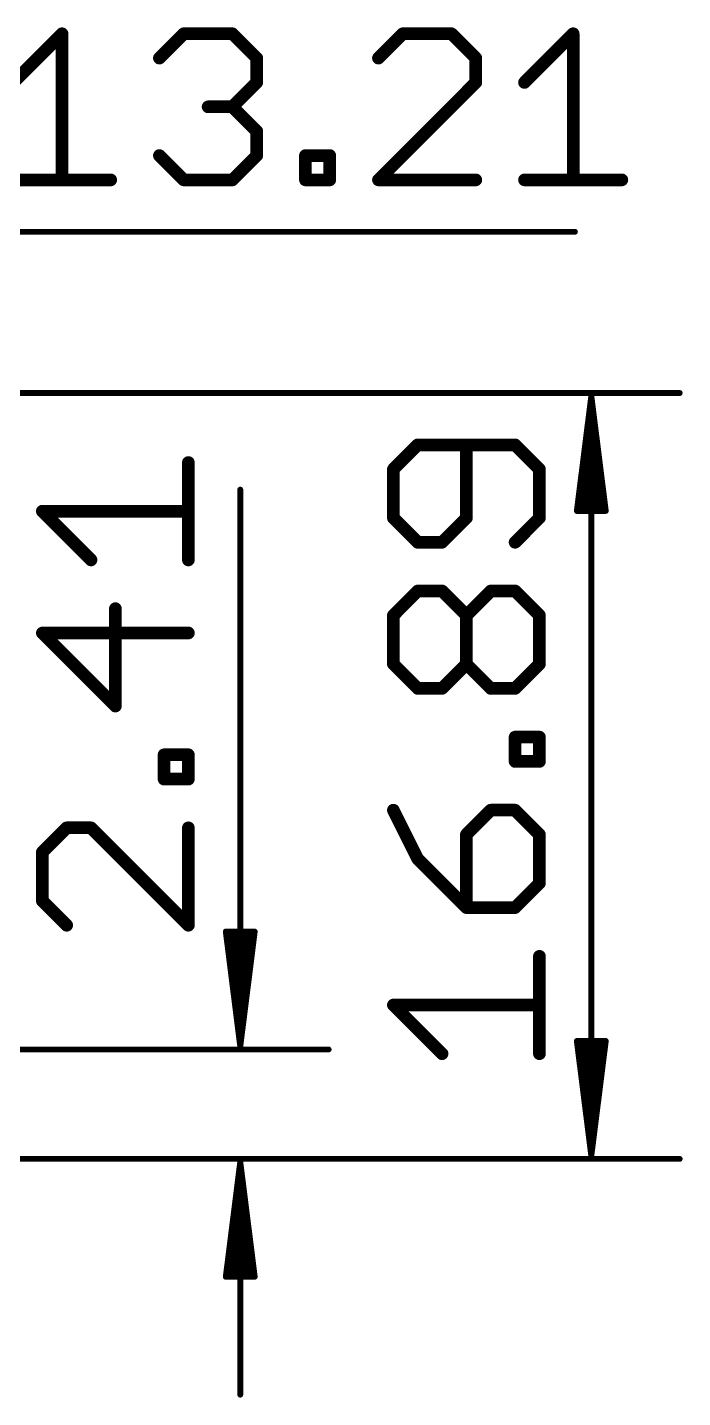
# Model space of a CAD drawing. Extents: x -7.3 to 33, y -8.5 to 28.9.
# Drawn here: x 18.54 to 33, y -5.27 to 24.95 of the extents above; entities that cross this region are included whole.
import ezdxf

# ---------------------------------------------------------------- set-up
doc = ezdxf.new("R2010")
doc.units = 0
doc.layers.add('51', color=253, linetype='CONTINUOUS')

msp = doc.modelspace()

# ---------------------------------------------------------------- linework, layer by layer
at = {"layer": '51'}
for points, const_width in [([(18.2337, 23.7406), (19.3082, 24.8151)], 0.2794), ([(19.3082, 24.8151), (19.3082, 21.5917)], 0.2794), ([(21.4565, 24.2778), (21.9937, 24.8151)], 0.2794), ([(21.9937, 24.8151), (23.0681, 24.8151)], 0.2794), ([(23.0681, 24.8151), (23.6054, 24.2778)], 0.2794), ([(26.8278, 24.8151), (26.2906, 24.2778)], 0.2794), ([(27.9023, 24.8151), (26.8278, 24.8151)], 0.2794), ([(28.4395, 24.2778), (27.9023, 24.8151)], 0.2794), ([(29.5133, 23.7406), (30.5878, 24.8151)], 0.2794), ([(30.5878, 24.8151), (30.5878, 21.5917)], 0.2794), ([(23.6054, 24.2778), (23.6054, 23.7406)], 0.2794), ([(28.4395, 23.7406), (28.4395, 24.2778)], 0.2794), ([(23.6054, 23.7406), (23.0681, 23.2034)], 0.2794), ([(26.2906, 21.5917), (28.4395, 23.7406)], 0.2794), ([(23.0681, 23.2034), (22.5309, 23.2034)], 0.2794), ([(23.0681, 23.2034), (23.6054, 22.6662)], 0.2794), ([(23.6054, 22.6662), (23.6054, 22.1289)], 0.2794), ([(21.9937, 21.5917), (21.4565, 22.1289)], 0.2794), ([(23.6054, 22.1289), (23.0681, 21.5917)], 0.2794), ([(24.6792, 21.5917), (24.6792, 22.1289)], 0.2794), ([(24.6792, 22.1289), (25.2164, 22.1289)], 0.2794), ([(25.2164, 22.1289), (25.2164, 21.5917)], 0.2794), ([(18.2337, 21.5917), (20.3826, 21.5917)], 0.2794), ([(23.0681, 21.5917), (21.9937, 21.5917)], 0.2794), ([(25.2164, 21.5917), (24.6792, 21.5917)], 0.2794), ([(28.4395, 21.5917), (26.2906, 21.5917)], 0.2794), ([(29.5133, 21.5917), (31.6622, 21.5917)], 0.2794), ([(15.559, 20.447), (30.6259, 20.447)], 0.13), ([(15.621, 16.891), (32.938, 16.891)], 0.13), ([(30.988, 16.826), (30.6688, 14.291)], 0.13), ([(30.988, 16.826), (30.728, 14.291)], 0.13), ([(30.988, 16.826), (30.858, 14.291)], 0.13), ([(30.988, 16.826), (30.988, 0.065)], 0.13), ([(31.3072, 14.291), (30.988, 16.826)], 0.13), ([(31.118, 14.291), (30.988, 16.826)], 0.13), ([(31.248, 14.291), (30.988, 16.826)], 0.13), ([(27.1572, 15.7478), (26.6199, 15.2105)], 0.2794), ([(29.3061, 15.7478), (27.1572, 15.7478)], 0.2794), ([(28.2316, 14.1361), (28.2316, 15.7478)], 0.2794), ([(29.8433, 15.2105), (29.3061, 15.7478)], 0.2794), ([(22.0963, 13.2096), (22.0963, 15.3585)], 0.2794), ([(26.6199, 15.2105), (26.6199, 14.1361)], 0.2794), ([(29.8433, 14.1361), (29.8433, 15.2105)], 0.2794), ([(23.241, 2.478), (23.241, 14.7601)], 0.13), ([(19.9474, 13.2096), (18.8729, 14.284)], 0.2794), ([(18.8729, 14.284), (22.0963, 14.284)], 0.2794), ([(26.6199, 14.1361), (27.1572, 13.5989)], 0.2794), ([(27.6944, 13.5989), (28.2316, 14.1361)], 0.2794), ([(29.3061, 13.5989), (29.8433, 14.1361)], 0.2794), ([(30.6688, 14.291), (31.3072, 14.291)], 0.13), ([(27.1572, 13.5989), (27.6944, 13.5989)], 0.2794), ([(26.6199, 11.9878), (27.1572, 12.525)], 0.2794), ([(27.1572, 12.525), (27.6944, 12.525)], 0.2794), ([(27.6944, 12.525), (28.2316, 11.9878)], 0.2794), ([(28.2316, 11.9878), (28.7689, 12.525)], 0.2794), ([(28.7689, 12.525), (29.3061, 12.525)], 0.2794), ([(29.3061, 12.525), (29.8433, 11.9878)], 0.2794), ([(20.4846, 9.9868), (20.4846, 12.1357)], 0.2794), ([(26.6199, 10.9133), (26.6199, 11.9878)], 0.2794), ([(28.2316, 10.9133), (28.2316, 11.9878)], 0.2794), ([(29.8433, 11.9878), (29.8433, 10.9133)], 0.2794), ([(22.0963, 11.5985), (18.8729, 11.5985)], 0.2794), ([(18.8729, 11.5985), (20.4846, 9.9868)], 0.2794), ([(27.1572, 10.3761), (26.6199, 10.9133)], 0.2794), ([(28.2316, 10.9133), (27.6944, 10.3761)], 0.2794), ([(28.7689, 10.3761), (28.2316, 10.9133)], 0.2794), ([(29.8433, 10.9133), (29.3061, 10.3761)], 0.2794), ([(27.6944, 10.3761), (27.1572, 10.3761)], 0.2794), ([(29.3061, 10.3761), (28.7689, 10.3761)], 0.2794), ([(29.3061, 8.7647), (29.3061, 9.302)], 0.2794), ([(29.3061, 9.302), (29.8433, 9.302)], 0.2794), ([(29.8433, 9.302), (29.8433, 8.7647)], 0.2794), ([(21.5591, 8.3755), (21.5591, 8.9127)], 0.2794), ([(21.5591, 8.9127), (22.0963, 8.9127)], 0.2794), ([(22.0963, 8.9127), (22.0963, 8.3755)], 0.2794), ([(29.8433, 8.7647), (29.3061, 8.7647)], 0.2794), ([(22.0963, 8.3755), (21.5591, 8.3755)], 0.2794), ([(26.6199, 7.6909), (27.1572, 6.6164)], 0.2794), ([(28.7689, 7.6909), (28.2316, 7.1537)], 0.2794), ([(29.3061, 7.6909), (28.7689, 7.6909)], 0.2794), ([(29.8433, 7.1537), (29.3061, 7.6909)], 0.2794), ([(19.4102, 7.3016), (18.8729, 6.7644)], 0.2794), ([(19.9474, 7.3016), (19.4102, 7.3016)], 0.2794), ([(22.0963, 5.1527), (19.9474, 7.3016)], 0.2794), ([(22.0963, 7.3016), (22.0963, 5.1527)], 0.2794), ([(28.2316, 7.1537), (28.2316, 5.542)], 0.2794), ([(29.8433, 6.0792), (29.8433, 7.1537)], 0.2794), ([(18.8729, 6.7644), (18.8729, 5.6899)], 0.2794), ([(27.1572, 6.6164), (28.2316, 5.542)], 0.2794), ([(29.3061, 5.542), (29.8433, 6.0792)], 0.2794), ([(18.8729, 5.6899), (19.4102, 5.1527)], 0.2794), ([(28.2316, 5.542), (29.3061, 5.542)], 0.2794), ([(23.241, 2.478), (22.9218, 5.013)], 0.13), ([(22.9218, 5.013), (23.5602, 5.013)], 0.13), ([(23.241, 2.478), (22.981, 5.013)], 0.13), ([(23.241, 2.478), (23.111, 5.013)], 0.13), ([(23.5602, 5.013), (23.241, 2.478)], 0.13), ([(23.371, 5.013), (23.241, 2.478)], 0.13), ([(23.501, 5.013), (23.241, 2.478)], 0.13), ([(29.8433, 2.3192), (29.8433, 4.4681)], 0.2794), ([(27.6944, 2.3192), (26.6199, 3.3937)], 0.2794), ([(26.6199, 3.3937), (29.8433, 3.3937)], 0.2794), ([(8.89, 2.413), (25.191, 2.413)], 0.13), ([(30.988, 0.065), (30.6688, 2.6)], 0.13), ([(30.6688, 2.6), (31.3072, 2.6)], 0.13), ([(30.988, 0.065), (30.728, 2.6)], 0.13), ([(30.988, 0.065), (30.858, 2.6)], 0.13), ([(31.3072, 2.6), (30.988, 0.065)], 0.13), ([(31.118, 2.6), (30.988, 0.065)], 0.13), ([(31.248, 2.6), (30.988, 0.065)], 0.13), ([(9.398, 0), (25.191, 0)], 0.13), ([(13.589, 0), (32.938, 0)], 0.13), ([(23.241, -0.065), (22.9218, -2.6)], 0.13), ([(23.241, -0.065), (22.981, -2.6)], 0.13), ([(23.241, -0.065), (23.111, -2.6)], 0.13), ([(23.241, -0.065), (23.241, -5.2)], 0.13), ([(23.5602, -2.6), (23.241, -0.065)], 0.13), ([(23.371, -2.6), (23.241, -0.065)], 0.13), ([(23.501, -2.6), (23.241, -0.065)], 0.13), ([(22.9218, -2.6), (23.5602, -2.6)], 0.13)]:
    msp.add_lwpolyline(points, dxfattribs=dict(at, const_width=const_width))
for points, const_width in [([(19.378, 24.8151, 1), (19.2383, 24.8151)], 0.1397), ([(19.3575, 24.7657, 1), (19.2588, 24.8644)], 0.1397), ([(21.9937, 24.8849, 1), (21.9937, 24.7452)], 0.1397), ([(22.0431, 24.7657, 1), (21.9443, 24.8644)], 0.1397), ([(23.1175, 24.8644, 1), (23.0187, 24.7657)], 0.1397), ([(23.0681, 24.7452, 1), (23.0681, 24.8849)], 0.1397), ([(26.8278, 24.8849, 1), (26.8278, 24.7452)], 0.1397), ([(26.8772, 24.7657, 1), (26.7784, 24.8644)], 0.1397), ([(27.9516, 24.8644, 1), (27.8529, 24.7657)], 0.1397), ([(27.9023, 24.7452, 1), (27.9023, 24.8849)], 0.1397), ([(30.6576, 24.8151, 1), (30.5179, 24.8151)], 0.1397), ([(30.6372, 24.7657, 1), (30.5384, 24.8644)], 0.1397), ([(21.4071, 24.3272, 1), (21.5058, 24.2284)], 0.1397), ([(23.6752, 24.2778, 1), (23.5355, 24.2778)], 0.1397), ([(23.556, 24.2284, 1), (23.6547, 24.3272)], 0.1397), ([(26.2412, 24.3272, 1), (26.34, 24.2284)], 0.1397), ([(28.5093, 24.2778, 1), (28.3696, 24.2778)], 0.1397), ([(28.3901, 24.2284, 1), (28.4889, 24.3272)], 0.1397), ([(23.6547, 23.6912, 1), (23.556, 23.79)], 0.1397), ([(28.4889, 23.6912, 1), (28.3901, 23.79)], 0.1397), ([(23.5355, 23.7406, 1), (23.6752, 23.7406)], 0.1397), ([(28.3696, 23.7406, 1), (28.5093, 23.7406)], 0.1397), ([(29.4639, 23.79, 1), (29.5627, 23.6912)], 0.1397), ([(22.5309, 23.2732, 1), (22.5309, 23.1335)], 0.1397), ([(23.1175, 23.2528, 1), (23.0187, 23.154)], 0.1397), ([(23.0187, 23.2528, 1), (23.1175, 23.154)], 0.1397), ([(23.0681, 23.1335, 1), (23.0681, 23.2732)], 0.1397), ([(23.6752, 22.6662, 1), (23.5355, 22.6662)], 0.1397), ([(23.556, 22.6168, 1), (23.6547, 22.7155)], 0.1397), ([(21.5058, 22.1783, 1), (21.4071, 22.0795)], 0.1397), ([(23.5355, 22.1289, 1), (23.6752, 22.1289)], 0.1397), ([(23.6547, 22.0795, 1), (23.556, 22.1783)], 0.1397), ([(24.6792, 22.1988, 1), (24.6792, 22.0591)], 0.1397), ([(24.7491, 22.1289, 1), (24.6094, 22.1289)], 0.1397), ([(25.2863, 22.1289, 1), (25.1466, 22.1289)], 0.1397), ([(25.2164, 22.0591, 1), (25.2164, 22.1988)], 0.1397), ([(19.2383, 21.5917, 1), (19.378, 21.5917)], 0.1397), ([(20.3826, 21.5219, 1), (20.3826, 21.6615)], 0.1397), ([(21.9937, 21.6615, 1), (21.9937, 21.5219)], 0.1397), ([(21.9443, 21.5423, 1), (22.0431, 21.6411)], 0.1397), ([(23.0187, 21.6411, 1), (23.1175, 21.5423)], 0.1397), ([(23.0681, 21.5219, 1), (23.0681, 21.6615)], 0.1397), ([(24.6792, 21.6615, 1), (24.6792, 21.5219)], 0.1397), ([(24.6094, 21.5917, 1), (24.7491, 21.5917)], 0.1397), ([(25.1466, 21.5917, 1), (25.2863, 21.5917)], 0.1397), ([(25.2164, 21.5219, 1), (25.2164, 21.6615)], 0.1397), ([(26.2412, 21.6411, 1), (26.34, 21.5423)], 0.1397), ([(26.2906, 21.6615, 1), (26.2906, 21.5219)], 0.1397), ([(28.4395, 21.5219, 1), (28.4395, 21.6615)], 0.1397), ([(29.5133, 21.6615, 1), (29.5133, 21.5219)], 0.1397), ([(30.5179, 21.5917, 1), (30.6576, 21.5917)], 0.1397), ([(31.6622, 21.5219, 1), (31.6622, 21.6615)], 0.1397), ([(30.6259, 20.4145, 1), (30.6259, 20.4795)], 0.065), ([(32.938, 16.8585, 1), (32.938, 16.9235)], 0.065), ([(31.0205, 16.826, 1), (30.9555, 16.826)], 0.065), ([(31.0202, 16.8301, 1), (30.9558, 16.8219)], 0.065), ([(31.0205, 16.8243, 1), (30.9555, 16.8277)], 0.065), ([(31.0205, 16.8277, 1), (30.9555, 16.8243)], 0.065), ([(31.0203, 16.8293, 1), (30.9557, 16.8227)], 0.065), ([(31.0203, 16.8227, 1), (30.9557, 16.8293)], 0.065), ([(31.0202, 16.8219, 1), (30.9558, 16.8301)], 0.065), ([(27.1572, 15.8176, 1), (27.1572, 15.6779)], 0.1397), ([(27.2066, 15.6984, 1), (27.1078, 15.7972)], 0.1397), ([(28.3015, 15.7478, 1), (28.1618, 15.7478)], 0.1397), ([(29.3555, 15.7972, 1), (29.2567, 15.6984)], 0.1397), ([(29.3061, 15.6779, 1), (29.3061, 15.8176)], 0.1397), ([(22.1661, 15.3585, 1), (22.0265, 15.3585)], 0.1397), ([(26.6898, 15.2105, 1), (26.5501, 15.2105)], 0.1397), ([(26.5706, 15.2599, 1), (26.6693, 15.1612)], 0.1397), ([(29.9132, 15.2105, 1), (29.7735, 15.2105)], 0.1397), ([(29.7939, 15.1612, 1), (29.8927, 15.2599)], 0.1397), ([(23.2735, 14.7601, 1), (23.2085, 14.7601)], 0.065), ([(18.8729, 14.3539, 1), (18.8729, 14.2142)], 0.1397), ([(18.9223, 14.3334, 1), (18.8236, 14.2346)], 0.1397), ([(22.0963, 14.2142, 1), (22.0963, 14.3539)], 0.1397), ([(26.6693, 14.1855, 1), (26.5706, 14.0867)], 0.1397), ([(26.5501, 14.1361, 1), (26.6898, 14.1361)], 0.1397), ([(28.1618, 14.1361, 1), (28.3015, 14.1361)], 0.1397), ([(28.281, 14.0867, 1), (28.1822, 14.1855)], 0.1397), ([(29.7735, 14.1361, 1), (29.9132, 14.1361)], 0.1397), ([(29.8927, 14.0867, 1), (29.7939, 14.1855)], 0.1397), ([(30.6365, 14.2951, 1), (30.701, 14.2869)], 0.065), ([(30.6688, 14.3235, 1), (30.6688, 14.2585)], 0.065), ([(30.6957, 14.2943, 1), (30.7603, 14.2877)], 0.065), ([(30.8255, 14.2927, 1), (30.8905, 14.2893)], 0.065), ([(31.0855, 14.2893, 1), (31.1505, 14.2927)], 0.065), ([(31.2157, 14.2877, 1), (31.2803, 14.2943)], 0.065), ([(31.275, 14.2869, 1), (31.3395, 14.2951)], 0.065), ([(31.3072, 14.2585, 1), (31.3072, 14.3235)], 0.065), ([(27.1572, 13.6687, 1), (27.1572, 13.529)], 0.1397), ([(27.1078, 13.5495, 1), (27.2066, 13.6483)], 0.1397), ([(27.645, 13.6483, 1), (27.7438, 13.5495)], 0.1397), ([(27.6944, 13.529, 1), (27.6944, 13.6687)], 0.1397), ([(29.2567, 13.6483, 1), (29.3555, 13.5495)], 0.1397), ([(19.898, 13.1602, 1), (19.9968, 13.259)], 0.1397), ([(22.0265, 13.2096, 1), (22.1661, 13.2096)], 0.1397), ([(27.1572, 12.5949, 1), (27.1572, 12.4552)], 0.1397), ([(27.2066, 12.4756, 1), (27.1078, 12.5744)], 0.1397), ([(27.7438, 12.5744, 1), (27.645, 12.4756)], 0.1397), ([(27.6944, 12.4552, 1), (27.6944, 12.5949)], 0.1397), ([(28.7689, 12.5949, 1), (28.7689, 12.4552)], 0.1397), ([(28.8182, 12.4756, 1), (28.7195, 12.5744)], 0.1397), ([(29.3555, 12.5744, 1), (29.2567, 12.4756)], 0.1397), ([(29.3061, 12.4552, 1), (29.3061, 12.5949)], 0.1397), ([(20.5545, 12.1357, 1), (20.4148, 12.1357)], 0.1397), ([(26.6898, 11.9878, 1), (26.5501, 11.9878)], 0.1397), ([(26.5706, 12.0372, 1), (26.6693, 11.9384)], 0.1397), ([(28.1822, 12.0372, 1), (28.281, 11.9384)], 0.1397), ([(28.3015, 11.9878, 1), (28.1618, 11.9878)], 0.1397), ([(28.1822, 11.9384, 1), (28.281, 12.0372)], 0.1397), ([(29.9132, 11.9878, 1), (29.7735, 11.9878)], 0.1397), ([(29.7939, 11.9384, 1), (29.8927, 12.0372)], 0.1397), ([(18.8729, 11.6684, 1), (18.8729, 11.5287)], 0.1397), ([(18.9223, 11.6479, 1), (18.8236, 11.5491)], 0.1397), ([(22.0963, 11.5287, 1), (22.0963, 11.6684)], 0.1397), ([(26.6693, 10.9627, 1), (26.5706, 10.864)], 0.1397), ([(26.5501, 10.9133, 1), (26.6898, 10.9133)], 0.1397), ([(28.281, 10.9627, 1), (28.1822, 10.864)], 0.1397), ([(28.1618, 10.9133, 1), (28.3015, 10.9133)], 0.1397), ([(28.281, 10.864, 1), (28.1822, 10.9627)], 0.1397), ([(29.7735, 10.9133, 1), (29.9132, 10.9133)], 0.1397), ([(29.8927, 10.864, 1), (29.7939, 10.9627)], 0.1397), ([(27.1572, 10.446, 1), (27.1572, 10.3063)], 0.1397), ([(27.1078, 10.3267, 1), (27.2066, 10.4255)], 0.1397), ([(27.645, 10.4255, 1), (27.7438, 10.3267)], 0.1397), ([(27.6944, 10.3063, 1), (27.6944, 10.446)], 0.1397), ([(28.7689, 10.446, 1), (28.7689, 10.3063)], 0.1397), ([(28.7195, 10.3267, 1), (28.8182, 10.4255)], 0.1397), ([(29.2567, 10.4255, 1), (29.3555, 10.3267)], 0.1397), ([(29.3061, 10.3063, 1), (29.3061, 10.446)], 0.1397), ([(20.4148, 9.9868, 1), (20.5545, 9.9868)], 0.1397), ([(20.4352, 9.9374, 1), (20.534, 10.0362)], 0.1397), ([(29.3759, 9.302, 1), (29.2362, 9.302)], 0.1397), ([(29.3061, 9.3718, 1), (29.3061, 9.2321)], 0.1397), ([(29.9132, 9.302, 1), (29.7735, 9.302)], 0.1397), ([(29.8433, 9.2321, 1), (29.8433, 9.3718)], 0.1397), ([(21.6289, 8.9127, 1), (21.4892, 8.9127)], 0.1397), ([(21.5591, 8.9825, 1), (21.5591, 8.8428)], 0.1397), ([(22.1661, 8.9127, 1), (22.0265, 8.9127)], 0.1397), ([(22.0963, 8.8428, 1), (22.0963, 8.9825)], 0.1397), ([(29.2362, 8.7647, 1), (29.3759, 8.7647)], 0.1397), ([(29.3061, 8.8346, 1), (29.3061, 8.6949)], 0.1397), ([(29.7735, 8.7647, 1), (29.9132, 8.7647)], 0.1397), ([(29.8433, 8.6949, 1), (29.8433, 8.8346)], 0.1397), ([(21.5591, 8.4453, 1), (21.5591, 8.3056)], 0.1397), ([(22.0963, 8.3056, 1), (22.0963, 8.4453)], 0.1397), ([(21.4892, 8.3755, 1), (21.6289, 8.3755)], 0.1397), ([(22.0265, 8.3755, 1), (22.1661, 8.3755)], 0.1397), ([(26.6824, 7.7221, 1), (26.5575, 7.6597)], 0.1397), ([(28.7689, 7.7607, 1), (28.7689, 7.621)], 0.1397), ([(28.8182, 7.6415, 1), (28.7195, 7.7403)], 0.1397), ([(29.3555, 7.7403, 1), (29.2567, 7.6415)], 0.1397), ([(29.3061, 7.621, 1), (29.3061, 7.7607)], 0.1397), ([(19.4102, 7.3715, 1), (19.4102, 7.2318)], 0.1397), ([(19.4596, 7.2522, 1), (19.3608, 7.351)], 0.1397), ([(19.9968, 7.351, 1), (19.898, 7.2522)], 0.1397), ([(19.9474, 7.2318, 1), (19.9474, 7.3715)], 0.1397), ([(22.1661, 7.3016, 1), (22.0265, 7.3016)], 0.1397), ([(28.1822, 7.2031, 1), (28.281, 7.1043)], 0.1397), ([(28.3015, 7.1537, 1), (28.1618, 7.1537)], 0.1397), ([(29.9132, 7.1537, 1), (29.7735, 7.1537)], 0.1397), ([(29.7939, 7.1043, 1), (29.8927, 7.2031)], 0.1397), ([(18.9428, 6.7644, 1), (18.8031, 6.7644)], 0.1397), ([(18.8236, 6.8138, 1), (18.9223, 6.715)], 0.1397), ([(27.2066, 6.6658, 1), (27.1078, 6.567)], 0.1397), ([(27.0947, 6.5852, 1), (27.2196, 6.6477)], 0.1397), ([(29.7735, 6.0792, 1), (29.9132, 6.0792)], 0.1397), ([(29.8927, 6.0298, 1), (29.7939, 6.1286)], 0.1397), ([(18.9223, 5.7393, 1), (18.8236, 5.6405)], 0.1397), ([(18.8031, 5.6899, 1), (18.9428, 5.6899)], 0.1397), ([(28.2316, 5.6118, 1), (28.2316, 5.4721)], 0.1397), ([(28.1618, 5.542, 1), (28.3015, 5.542)], 0.1397), ([(28.1822, 5.4926, 1), (28.281, 5.5914)], 0.1397), ([(29.2567, 5.5914, 1), (29.3555, 5.4926)], 0.1397), ([(29.3061, 5.4721, 1), (29.3061, 5.6118)], 0.1397), ([(19.3608, 5.1033, 1), (19.4596, 5.2021)], 0.1397), ([(22.0265, 5.1527, 1), (22.1661, 5.1527)], 0.1397), ([(22.0469, 5.1033, 1), (22.1457, 5.2021)], 0.1397), ([(22.954, 5.0171, 1), (22.8895, 5.0089)], 0.065), ([(22.9218, 5.0455, 1), (22.9218, 4.9805)], 0.065), ([(23.0133, 5.0163, 1), (22.9487, 5.0097)], 0.065), ([(23.1435, 5.0147, 1), (23.0785, 5.0113)], 0.065), ([(23.4035, 5.0113, 1), (23.3385, 5.0147)], 0.065), ([(23.5333, 5.0097, 1), (23.4687, 5.0163)], 0.065), ([(23.5925, 5.0089, 1), (23.528, 5.0171)], 0.065), ([(23.5602, 4.9805, 1), (23.5602, 5.0455)], 0.065), ([(29.9132, 4.4681, 1), (29.7735, 4.4681)], 0.1397), ([(26.6199, 3.4635, 1), (26.6199, 3.3238)], 0.1397), ([(26.6693, 3.4431, 1), (26.5706, 3.3443)], 0.1397), ([(29.8433, 3.3238, 1), (29.8433, 3.4635)], 0.1397), ([(23.2088, 2.4821, 1), (23.2732, 2.4739)], 0.065), ([(23.2087, 2.4813, 1), (23.2733, 2.4747)], 0.065), ([(23.2085, 2.4763, 1), (23.2735, 2.4797)], 0.065), ([(23.2085, 2.4797, 1), (23.2735, 2.4763)], 0.065), ([(23.2085, 2.478, 1), (23.2735, 2.478)], 0.065), ([(23.2087, 2.4747, 1), (23.2733, 2.4813)], 0.065), ([(23.2088, 2.4739, 1), (23.2732, 2.4821)], 0.065), ([(25.191, 2.3805, 1), (25.191, 2.4455)], 0.065), ([(27.645, 2.2698, 1), (27.7438, 2.3686)], 0.1397), ([(30.701, 2.6041, 1), (30.6365, 2.5959)], 0.065), ([(30.6688, 2.6325, 1), (30.6688, 2.5675)], 0.065), ([(30.7603, 2.6033, 1), (30.6957, 2.5967)], 0.065), ([(30.8905, 2.6017, 1), (30.8255, 2.5983)], 0.065), ([(31.1505, 2.5983, 1), (31.0855, 2.6017)], 0.065), ([(31.2803, 2.5967, 1), (31.2157, 2.6033)], 0.065), ([(31.3395, 2.5959, 1), (31.275, 2.6041)], 0.065), ([(31.3072, 2.5675, 1), (31.3072, 2.6325)], 0.065), ([(29.7735, 2.3192, 1), (29.9132, 2.3192)], 0.1397), ([(23.2735, -0.0667, 1), (23.2085, -0.0633)], 0.065), ([(23.2735, -0.0633, 1), (23.2085, -0.0667)], 0.065), ([(25.191, -0.0325, 1), (25.191, 0.0325)], 0.065), ([(30.9558, 0.0691, 1), (31.0202, 0.0609)], 0.065), ([(30.9557, 0.0683, 1), (31.0203, 0.0617)], 0.065), ([(30.9555, 0.0633, 1), (31.0205, 0.0667)], 0.065), ([(30.9555, 0.0667, 1), (31.0205, 0.0633)], 0.065), ([(30.9555, 0.065, 1), (31.0205, 0.065)], 0.065), ([(30.9557, 0.0617, 1), (31.0203, 0.0683)], 0.065), ([(30.9558, 0.0609, 1), (31.0202, 0.0691)], 0.065), ([(32.938, -0.0325, 1), (32.938, 0.0325)], 0.065), ([(23.2735, -0.065, 1), (23.2085, -0.065)], 0.065), ([(23.2732, -0.0609, 1), (23.2088, -0.0691)], 0.065), ([(23.2733, -0.0617, 1), (23.2087, -0.0683)], 0.065), ([(23.2733, -0.0683, 1), (23.2087, -0.0617)], 0.065), ([(23.2732, -0.0691, 1), (23.2088, -0.0609)], 0.065), ([(22.8895, -2.5959, 1), (22.954, -2.6041)], 0.065), ([(22.9218, -2.5675, 1), (22.9218, -2.6325)], 0.065), ([(22.9487, -2.5967, 1), (23.0133, -2.6033)], 0.065), ([(23.0785, -2.5983, 1), (23.1435, -2.6017)], 0.065), ([(23.3385, -2.6017, 1), (23.4035, -2.5983)], 0.065), ([(23.4687, -2.6033, 1), (23.5333, -2.5967)], 0.065), ([(23.528, -2.6041, 1), (23.5925, -2.5959)], 0.065), ([(23.5602, -2.6325, 1), (23.5602, -2.5675)], 0.065), ([(23.2085, -5.2, 1), (23.2735, -5.2)], 0.065)]:
    msp.add_lwpolyline(points, format="xyb", dxfattribs=dict(at, const_width=const_width))

doc.saveas('drawing.dxf')
